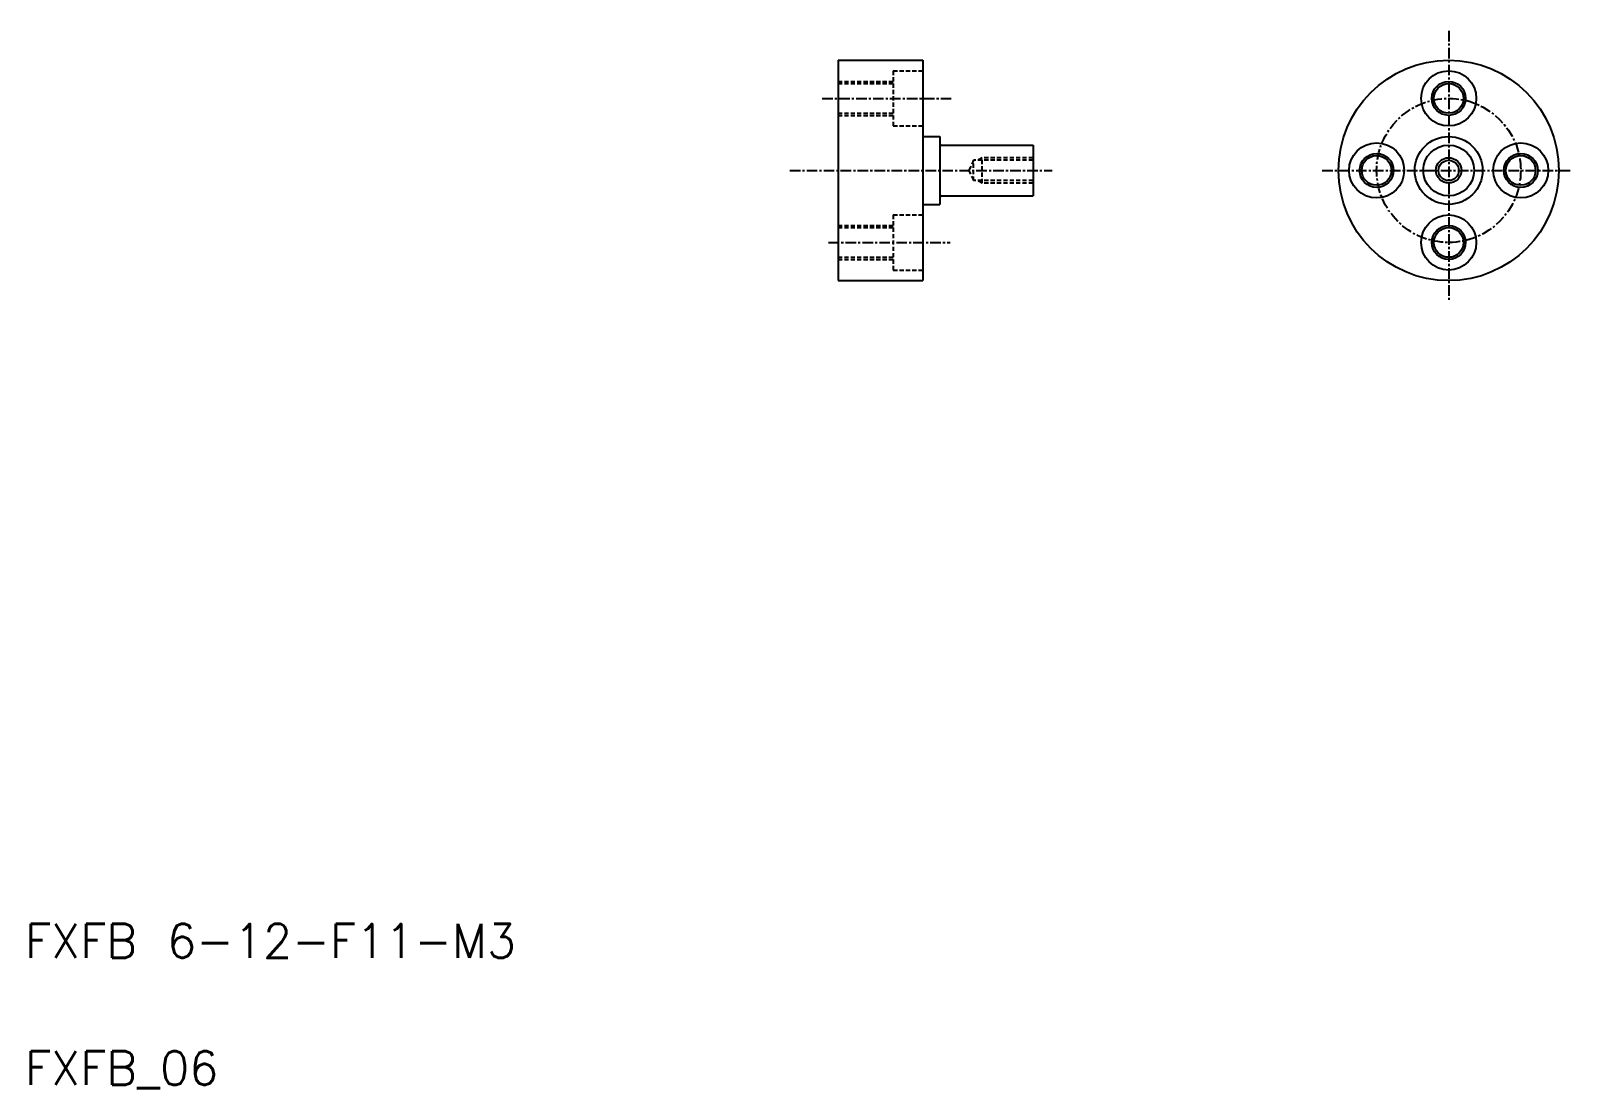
# Model space of a CAD drawing. Extents: x 11 to 192, y 10 to 134.
import ezdxf

# ---------------------------------------------------------------- set-up
doc = ezdxf.new("R2010")
doc.units = 0
doc.linetypes.add('CENTER', pattern=[2, 1.25, -0.25, 0.25, -0.25])
doc.linetypes.add('DASHED', pattern=[0.75, 0.5, -0.25])
doc.layers.get('0').update_dxf_attribs({"linetype": 'CONTINUOUS'})
doc.layers.add('CENTER', color=1, linetype='CENTER')
doc.styles.get("Standard").update_dxf_attribs({"font": 'txt.shx'})

msp = doc.modelspace()

# ---------------------------------------------------------------- linework, layer by layer
at = {"color": 7, "linetype": 'CONTINUOUS'}
for p, q in [((105.9, 130.89), (105.9, 104.89)), ((105.9, 130.89), (115.9, 130.89)), ((115.9, 130.89), (115.9, 104.89)), ((115.9, 124.39), (115.9, 124.39)), ((115.9, 121.89), (117.9, 121.89)), ((117.9, 121.89), (117.9, 113.89)), ((118.1, 120.89), (128.9, 120.89)), ((128.9, 120.89), (128.9, 114.89)), ((115.9, 117.89), (115.9, 117.89)), ((118.1, 114.89), (128.9, 114.89)), ((115.9, 113.89), (117.9, 113.89)), ((105.9, 104.89), (115.9, 104.89))]:
    msp.add_line(p, q, dxfattribs=at)
at = {"color": 3, "linetype": 'DASHED'}
for p, q in [((112.4, 129.64), (115.9, 129.64)), ((112.4, 129.64), (112.4, 123.14)), ((105.9, 128.39), (112.4, 128.39)), ((105.9, 128.14), (112.4, 128.14)), ((105.9, 124.64), (112.4, 124.64)), ((105.9, 124.39), (112.4, 124.39)), ((112.4, 123.14), (115.9, 123.14)), ((121.9, 119.09), (121.33, 117.89)), ((128.9, 119.09), (121.9, 119.09)), ((121.9, 116.69), (121.9, 119.09)), ((122.9, 119.39), (122.38, 119.09)), ((128.9, 119.39), (122.9, 119.39)), ((122.9, 116.39), (122.9, 119.39)), ((121.33, 117.89), (121.9, 116.69)), ((121.33, 117.89), (121.33, 117.89)), ((128.9, 116.69), (121.9, 116.69)), ((121.9, 116.69), (121.9, 116.69)), ((122.9, 116.39), (122.38, 116.69)), ((128.9, 116.39), (122.9, 116.39)), ((112.4, 112.64), (115.9, 112.64)), ((112.4, 112.64), (112.4, 106.14)), ((105.9, 111.39), (112.4, 111.39)), ((105.9, 111.14), (112.4, 111.14)), ((105.9, 107.64), (112.4, 107.64)), ((105.9, 107.39), (112.4, 107.39)), ((112.4, 106.14), (115.9, 106.14))]:
    msp.add_line(p, q, dxfattribs=at)
at = {"color": 7, "linetype": 'CONTINUOUS'}
for centre, radius in [((177.93, 117.89), 13), ((177.93, 126.39), 3.25), ((177.93, 126.39), 1.75), ((177.93, 117.89), 4), ((169.43, 117.89), 3.25), ((177.93, 117.89), 3), ((186.43, 117.89), 3.25), ((169.43, 117.89), 1.75), ((177.93, 117.89), 1.2), ((186.43, 117.89), 1.75), ((177.93, 109.39), 3.25), ((177.93, 109.39), 1.75)]:
    msp.add_circle(centre, radius, dxfattribs=at)
at = {"color": 3, "linetype": 'CONTINUOUS'}
for centre, radius in [((177.93, 126.39), 2), ((169.43, 117.89), 2), ((186.43, 117.89), 2), ((177.93, 117.89), 1.5), ((177.93, 109.39), 2)]:
    msp.add_circle(centre, radius, dxfattribs=at)
at = {"color": 7, "linetype": 'CONTINUOUS'}
for centre, start, end in [((118.1, 121.09), 180, 270), ((118.1, 114.69), 90, 180)]:
    msp.add_arc(centre, 0.2, start, end, dxfattribs=at)
at = {"layer": 'CENTER', "color": 1, "linetype": 'CENTER'}
for p, q in [((177.93, 134.36), (177.93, 102.59)), ((104.03, 126.39), (119.26, 126.39)), ((100.21, 117.89), (131.16, 117.89)), ((163, 117.89), (192.26, 117.89)), ((104.78, 109.39), (119.11, 109.39))]:
    msp.add_line(p, q, dxfattribs=at)
msp.add_circle((177.93, 117.89), 8.5, dxfattribs=at)

# ---------------------------------------------------------------- texts
at = {"color": 7, "linetype": 'CONTINUOUS'}
for s, p in [('FXFB 6-12-F11-M3', (10, 25)), ('FXFB_06', (10, 10))]:
    msp.add_text(s, height=4, dxfattribs=at).set_placement(p)

doc.saveas('drawing.dxf')
